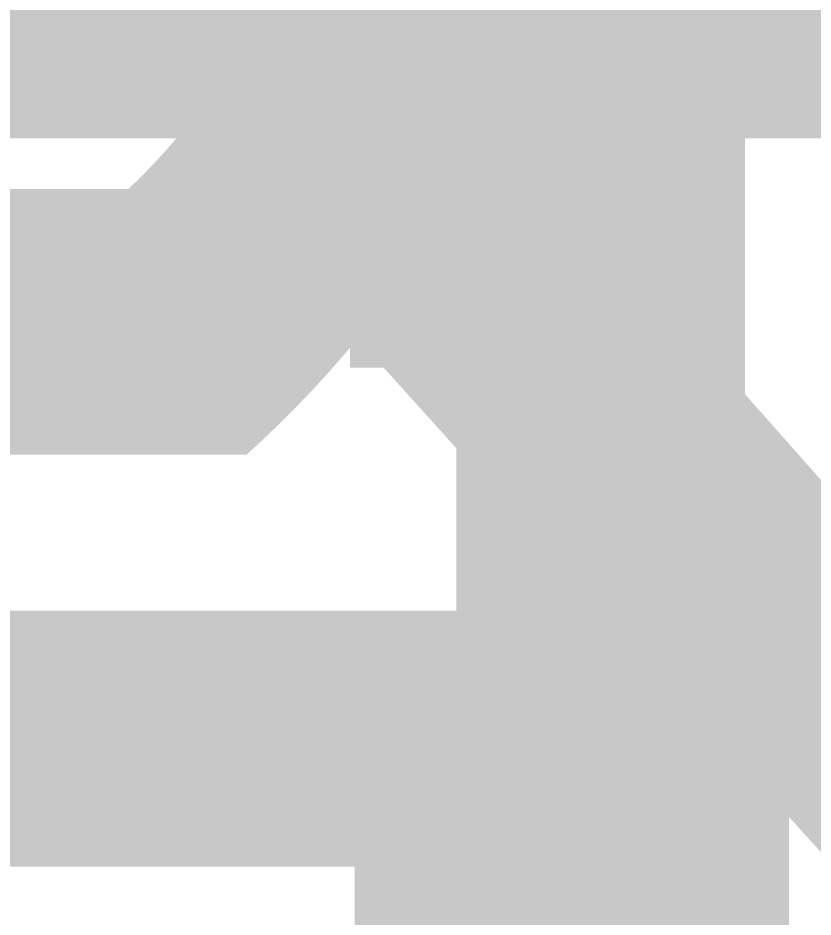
# Model space of a CAD drawing. Extents: x -23 to 289, y -67 to 135.
# Drawn here: x 139.475 to 140.174, y 99.134 to 99.924 of the extents above; entities that cross this region are included whole.
import ezdxf
from ezdxf.enums import TextEntityAlignment as Align

# ---------------------------------------------------------------- set-up
doc = ezdxf.new("R2010")
doc.units = 0
doc.header["$MEASUREMENT"] = 0
doc.layers.add('ASSEMBLY_PART_NUMBERS_BTM', color=191, linetype='CONTINUOUS')
doc.layers.add('DRILL_DRAWING', color=21, linetype='CONTINUOUS')
doc.styles.add('VERIBEST_GERBER_0', font='txt')

msp = doc.modelspace()

# ---------------------------------------------------------------- texts
at = {"layer": 'ASSEMBLY_PART_NUMBERS_BTM', "style": 'VERIBEST_GERBER_0', "text_generation_flag": 2}
for s, p in [('ERJ-6GEYJ751V', (137.96, 109)), ('ERJ-3EKF10R0V', (138.79, 104.75)), ('CL10B104KB8SFNC', (137.96, 103))]:
    msp.add_text(s, height=2.032, rotation=90, dxfattribs=at).set_placement(p, align=Align.TOP_LEFT)
for s, p in [('ERJ-3GEY0R00V', (150, 101.21)), ('ERJ-3EKF71R5V', (150.75, 99.71))]:
    msp.add_text(s, height=2.032, dxfattribs=at).set_placement(p, align=Align.TOP_LEFT)
at = {"layer": 'DRILL_DRAWING', "style": 'VERIBEST_GERBER_0'}
msp.add_text('A', height=2, dxfattribs=at).set_placement((139.9, 100.3), align=Align.MIDDLE_CENTER)

doc.saveas('drawing.dxf')
